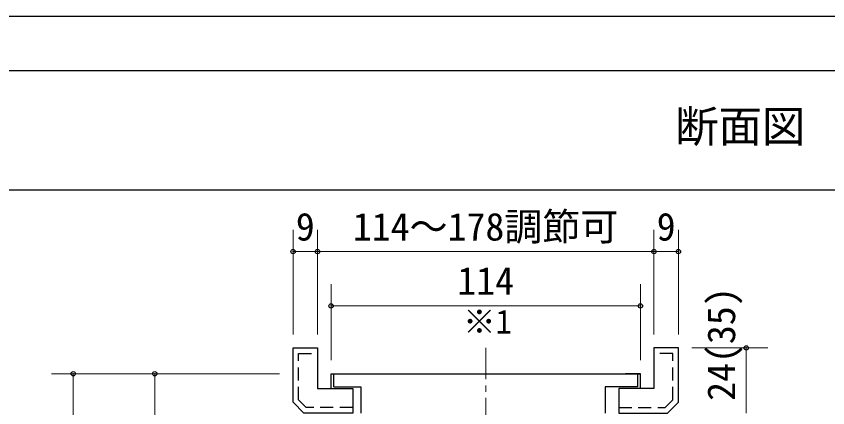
# Model space of a CAD drawing. Units: millimetres, scale not verified. Extents: x -800 to 800, y -560 to 560.
# Drawn here: x -580.8 to -281.7, y 415.6 to 560 of the extents above; entities that cross this region are included whole.
import ezdxf
from ezdxf.enums import TextEntityAlignment as Align

# ---------------------------------------------------------------- set-up
doc = ezdxf.new("R2010")
doc.units = ezdxf.units.MM
doc.header["$LTSCALE"] = 4
doc.header["$PDMODE"] = 32
doc.header["$PDSIZE"] = 1.6
doc.linetypes.add('DASHED1', pattern=[1.8, 1.2, -0.6])
doc.linetypes.add('USER11', pattern=[4.619272, 2.886781, -0.577497, 0.577497, -0.577497])
doc.layers.add('0-0', color=7, linetype='Continuous', lineweight=25)
doc.layers.add('2-0', color=7, linetype='Continuous', lineweight=25)
doc.styles.add('ＭＳ ゴシック', font='')
doc.styles.get('ＭＳ ゴシック').set_extended_font_data('MS Gothic')

msp = doc.modelspace()

# ---------------------------------------------------------------- linework, layer by layer
at = {"layer": '0-0'}
for p, q in [((-780, 540), (152, 540)), ((-780, 496), (152, 496))]:
    msp.add_line(p, q, dxfattribs=at)
msp.add_lwpolyline([(-800, 560), (800, 560), (800, -560)], dxfattribs=at)
at = {"layer": '2-0', "color": 4, "lineweight": 9}
for p, q in [((-478.795, 481.203), (-478.795, 442.702)), ((-469.792, 481.203), (-469.792, 442.702)), ((-345.797, 481.203), (-345.797, 442.702)), ((-336.792, 481.203), (-336.792, 442.702)), ((-478.795, 473.203), (-469.792, 473.203)), ((-469.792, 473.203), (-345.797, 473.203)), ((-345.797, 473.203), (-336.792, 473.203)), ((-464.794, 461.203), (-464.794, 433.203)), ((-350.796, 461.203), (-350.796, 433.203)), ((-464.794, 453.203), (-350.796, 453.203)), ((-303.792, 437.702), (-331.792, 437.702)), ((-311.792, 413.703), (-311.792, 437.702)), ((-567.794, 428.203), (-483.795, 428.203)), ((-559.794, 23.797), (-559.794, 428.203)), ((-537.794, 428.203), (-483.795, 428.203)), ((-529.794, 392.202), (-529.794, 428.203))]:
    msp.add_line(p, q, dxfattribs=at)
at = {"layer": '2-0'}
for p, q in [((-478.795, 437.702), (-469.792, 437.702)), ((-478.795, 417.705), (-478.795, 437.7)), ((-469.793, 437.702), (-469.793, 422.703)), ((-336.792, 417.704), (-336.792, 437.7)), ((-464.794, 428.203), (-459.295, 428.203)), ((-464.794, 422.703), (-464.794, 428.203)), ((-464.794, 428.203), (-417.143, 428.203)), ((-463.795, 423.301), (-463.795, 428.203)), ((-417.461, 428.203), (-350.796, 428.203)), ((-350.796, 428.203), (-356.298, 428.203)), ((-351.796, 423.301), (-351.796, 428.203)), ((-350.796, 422.703), (-350.796, 428.203)), ((-463.795, 423.301), (-453.793, 423.301)), ((-453.794, 423.301), (-453.794, 413.703)), ((-351.796, 423.301), (-363.797, 423.301)), ((-363.796, 423.301), (-363.796, 413.703)), ((-474.796, 413.703), (-478.795, 417.705)), ((-340.793, 413.703), (-336.793, 417.704))]:
    msp.add_line(p, q, dxfattribs=at)
at = {"layer": '2-0', "color": 4, "linetype": 'USER11', "lineweight": 9}
msp.add_line((-407.795, 437.726), (-407.795, 168.797), dxfattribs=at)
at = {"layer": '2-0', "linetype": 'DASHED1'}
for p, q in [((-476.795, 435.7), (-469.795, 435.7)), ((-476.795, 418.533), (-476.795, 435.7)), ((-473.965, 415.7), (-476.795, 418.533)), ((-456.795, 415.7), (-473.965, 415.7))]:
    msp.add_line(p, q, dxfattribs=at)
at = {"layer": '2-0'}
for points in [[(-478.795, 437.7), (-469.795, 437.7), (-469.795, 422.7)], [(-336.792, 437.702), (-345.797, 437.702), (-345.797, 422.703)], [(-469.795, 422.7), (-456.795, 422.7), (-456.795, 413.7), (-474.795, 413.7)]]:
    msp.add_lwpolyline(points, dxfattribs=at)
msp.add_lwpolyline([(-345.797, 422.7), (-358.797, 422.7), (-358.797, 413.7), (-340.797, 413.7), (-336.797, 417.7), (-336.797, 437.7), (-345.797, 437.7)], close=True, dxfattribs=at)
at = {"layer": '2-0', "linetype": 'DASHED1'}
msp.add_lwpolyline([(-358.797, 415.7), (-341.625, 415.7), (-338.797, 418.528), (-338.797, 435.7), (-345.797, 435.7)], dxfattribs=at)
at = {"layer": '2-0', "color": 4}
for p in [(-478.795, 473.203), (-469.792, 473.203), (-345.797, 473.203), (-336.792, 473.203), (-464.794, 453.203), (-350.796, 453.203), (-311.792, 437.702), (-559.794, 428.203), (-529.794, 428.203)]:
    msp.add_point(p, dxfattribs=at)

# ---------------------------------------------------------------- texts
at = {"layer": '0-0', "style": 'ＭＳ ゴシック'}
msp.add_text('断面図', height=11.73, dxfattribs=at).set_placement((-338, 510), align=Align.BOTTOM_LEFT)
at = {"layer": '2-0', "style": 'ＭＳ ゴシック'}
for s, height, p in [('114～178調節可', 10.26, (-456.795, 474.203)), ('9', 10.26, (-477.794, 474.203)), ('9', 10.26, (-344.794, 474.203)), ('114', 10.26, (-418.295, 454.203)), ('※1', 8.798, (-416.125, 440.361))]:
    msp.add_text(s, height=height, dxfattribs=at).set_placement(p, align=Align.BOTTOM_LEFT)
msp.add_text('24(35)', height=10.26, rotation=90, dxfattribs=at).set_placement((-312.792, 418.171), align=Align.BOTTOM_LEFT)

doc.saveas('drawing.dxf')
